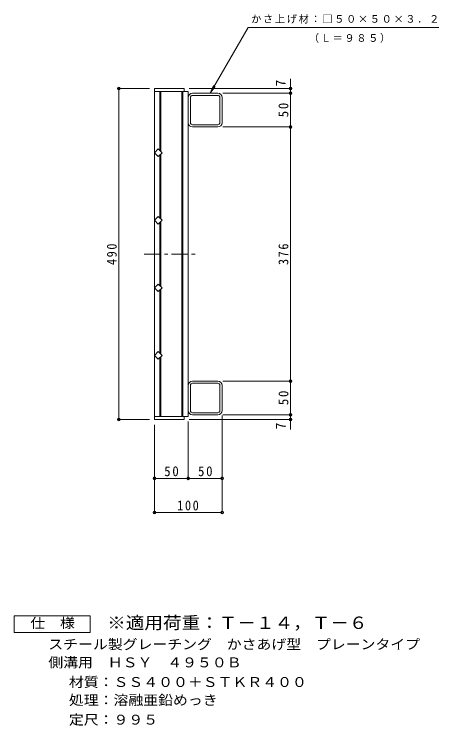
# Model space of a CAD drawing. Units: millimetres, scale not verified. Extents: x -811 to 871, y -678 to 625.
# Drawn here: x 243 to 871, y -521 to 532 of the extents above; entities that cross this region are included whole.
import ezdxf
from ezdxf.enums import TextEntityAlignment as Align

# ---------------------------------------------------------------- set-up
doc = ezdxf.new("R2010")
doc.units = ezdxf.units.MM
doc.header["$LTSCALE"] = 5
doc.header["$PDMODE"] = 32
doc.header["$PDSIZE"] = 4
doc.linetypes.add('CHAIN1', pattern=[8, 5, -1, 1, -1])
for name, color, linetype, lineweight in [('A-1_ピット', 2, 'Continuous', 9), ('A-2_蓋', 3, 'Continuous', 9), ('A-4_寸法', 7, 'Continuous', 9), ('F-4_F-4ﾚｲﾔ', 2, 'Continuous', 9)]:
    doc.layers.add(name, color=color, linetype=linetype, lineweight=lineweight)
doc.layers.add('F-5_F-5ﾚｲﾔ', color=3, linetype='Continuous')
doc.styles.add('ＭＳ ゴシック', font='')
doc.styles.get('ＭＳ ゴシック').set_extended_font_data('MS Gothic')

msp = doc.modelspace()

# ---------------------------------------------------------------- linework, layer by layer
at = {"layer": 'A-1_ピット'}
for p, q in [((543.6, 415.047), (506.4, 415.047)), ((543.6, 411.847), (506.4, 411.847)), ((500, 371.447), (500, 408.647)), ((503.2, 371.447), (503.2, 408.647)), ((546.8, 371.447), (546.8, 408.647)), ((550, 371.447), (550, 408.647)), ((506.4, 368.247), (543.6, 368.247)), ((543.6, 365.047), (506.4, 365.047)), ((500, -17.353), (500, -54.553)), ((503.2, -17.353), (503.2, -54.553)), ((543.6, -10.953), (506.4, -10.953)), ((506.4, -14.153), (543.6, -14.153)), ((546.8, -17.353), (546.8, -54.553)), ((550, -17.353), (550, -54.553)), ((543.6, -57.753), (506.4, -57.753)), ((543.6, -60.953), (506.4, -60.953))]:
    msp.add_line(p, q, dxfattribs=at)
for centre, radius, start, end in [((506.4, 408.647), 6.4, 90, 180), ((506.4, 408.647), 3.2, 90, 180), ((543.6, 408.647), 6.4, 0, 90), ((543.6, 408.647), 3.2, 0, 90), ((506.4, 371.447), 6.4, 180, 270), ((506.4, 371.447), 3.2, 180, 270), ((543.6, 371.447), 6.4, 270, 0), ((543.6, 371.447), 3.2, 270, 0), ((506.4, -17.353), 6.4, 90, 180), ((506.4, -17.353), 3.2, 90, 180), ((543.6, -17.353), 6.4, 0, 90), ((543.6, -17.353), 3.2, 0, 90), ((506.4, -54.553), 6.4, 180, 270), ((506.4, -54.553), 3.2, 180, 270), ((543.6, -54.553), 3.2, 270, 0), ((543.6, -54.553), 6.4, 270, 0)]:
    msp.add_arc(centre, radius, start, end, dxfattribs=at)
at = {"layer": 'A-2_蓋'}
for p, q in [((450, 422.047), (494, 422.047)), ((450, 422.047), (450, -67.953)), ((494, 422.047), (494, 417.547)), ((450, 417.547), (500, 417.547)), ((458, 417.547), (458, 330.361)), ((459.5, 417.547), (459.5, 328.861)), ((490.5, 417.547), (490.5, -63.453)), ((492, 417.547), (492, -63.453)), ((500, 417.547), (500, -63.453)), ((458, 323.734), (458, 230.361)), ((459.5, 325.234), (459.5, 228.861)), ((458, 223.734), (458, 130.361)), ((459.5, 225.234), (459.5, 128.861)), ((458, 123.734), (458, 30.361)), ((459.5, 125.234), (459.5, 28.861)), ((458, -63.453), (458, 23.734)), ((459.5, -63.453), (459.5, 25.234)), ((450, -63.453), (500, -63.453)), ((450, -67.953), (494, -67.953)), ((494, -67.953), (494, -63.453))]:
    msp.add_line(p, q, dxfattribs=at)
at = {"layer": 'A-2_蓋', "linetype": 'CHAIN1'}
msp.add_line((434.959, 177.047), (513.973, 177.047), dxfattribs=at)
at = {"layer": 'A-2_蓋'}
for points in [[(461.314, 327.047), (455.657, 321.39), (450, 327.047), (455.657, 332.704)], [(461.314, 227.047), (455.657, 221.39), (450, 227.047), (455.657, 232.704)], [(461.314, 127.047), (455.657, 121.39), (450, 127.047), (455.657, 132.704)], [(461.314, 27.047), (455.657, 32.704), (450, 27.047), (455.657, 21.391)]]:
    msp.add_lwpolyline(points, close=True, dxfattribs=at)
at = {"layer": 'A-4_寸法'}
for p, q in [((532.388, 415.047), (588.391, 512.047)), ((870.506, 512.047), (588.391, 512.047)), ((651.231, 415.047), (651.231, 436.382)), ((442.5, 422.047), (395.797, 422.047)), ((397.297, -67.953), (397.297, 422.047)), ((501.5, 422.047), (652.731, 422.047)), ((532.388, 415.047), (537.172, 426.596)), ((532.388, 415.047), (539.998, 424.964)), ((551.1, 415.047), (652.731, 415.047)), ((651.231, 365.047), (651.231, 415.047)), ((551.1, 365.047), (652.731, 365.047)), ((651.231, -10.953), (651.231, 365.047)), ((551.1, -10.953), (652.731, -10.953)), ((651.231, -60.953), (651.231, -10.953)), ((550, -62.053), (550, -207.02)), ((551.1, -60.953), (652.731, -60.953)), ((651.231, -82.372), (651.231, -60.953)), ((442.5, -67.953), (395.797, -67.953)), ((500, -70.953), (500, -156.379)), ((501.5, -67.953), (652.731, -67.953)), ((450, -75.453), (450, -207.02)), ((450, -154.879), (500, -154.879)), ((500, -154.879), (550, -154.879)), ((550, -162.379), (550, -156.379)), ((450, -205.52), (550, -205.52))]:
    msp.add_line(p, q, dxfattribs=at)
for p in [(397.297, 422.047), (651.231, 422.047), (651.231, 415.047), (651.231, 365.047), (651.231, -10.953), (651.231, -60.953), (397.297, -67.953), (651.231, -67.953), (450, -154.879), (500, -154.879), (550, -154.879), (450, -205.52), (550, -205.52)]:
    msp.add_point(p, dxfattribs=at)
at = {"layer": 'F-4_F-4ﾚｲﾔ'}
msp.add_lwpolyline([(242.527, -383.242), (242.527, -358.242), (355.027, -358.242), (355.027, -383.242)], close=True, dxfattribs=at)

# ---------------------------------------------------------------- texts
at = {"layer": 'A-4_寸法', "color": 2, "style": 'ＭＳ ゴシック'}
for p in [(648.231, 424.939), (648.231, -82.29)]:
    msp.add_text('7', height=14.66, rotation=90, dxfattribs=at).set_placement(p, align=Align.BOTTOM_LEFT)
at = {"layer": 'A-4_寸法', "char_height": 11, "attachment_point": 7, "style": 'ＭＳ ゴシック'}
for s, insert in [('\\T1.17;かさ上げ材：□５０×５０×３．２', (593.006, 518.121)), ('\\T1.17;（Ｌ＝９８５）', (678.406, 489.654))]:
    msp.add_mtext(s, dxfattribs=dict(at, insert=insert))
at = {"layer": 'A-4_寸法', "color": 2, "char_height": 14.66, "attachment_point": 7, "rotation": 90, "style": 'ＭＳ ゴシック'}
for s, insert in [('\\T1.27;\\W0.95;50', (648.231, 379.422)), ('\\T1.27;\\W0.9;490', (394.297, 160.797)), ('\\T1.27;\\W0.9;376', (648.231, 160.797)), ('\\T1.27;\\W0.95;50', (648.231, -46.578))]:
    msp.add_mtext(s, dxfattribs=dict(at, insert=insert))
at = {"layer": 'A-4_寸法', "color": 2, "char_height": 14.66, "attachment_point": 7, "style": 'ＭＳ ゴシック'}
for s, insert in [('\\T1.27;\\W0.95;50', (464.375, -151.879)), ('\\T1.27;\\W0.95;50', (514.375, -151.879)), ('\\T1.27;\\W0.9;100', (483.75, -202.52))]:
    msp.add_mtext(s, dxfattribs=dict(at, insert=insert))
at = {"layer": 'F-4_F-4ﾚｲﾔ', "style": 'ＭＳ ゴシック', "width": 1.1}
for s, p in [('仕\u3000様', (266.277, -380.742)), ('スチール製グレーチング\u3000かさあげ型\u3000プレーンタイプ', (292.941, -412.203)), ('側溝用\u3000ＨＳＹ\u3000４９５０Ｂ', (292.941, -438.991)), ('材質：ＳＳ４００＋ＳＴＫＲ４００', (323.428, -468.007)), ('処理：溶融亜鉛めっき', (323.428, -494.702)), ('定尺：９９５', (323.428, -523.718))]:
    msp.add_text(s, height=14.66, dxfattribs=at).set_placement(p, align=Align.BOTTOM_LEFT)
at = {"layer": 'F-5_F-5ﾚｲﾔ', "style": 'ＭＳ ゴシック', "width": 1.1}
msp.add_text('※適用荷重：Ｔ－１４，Ｔ－６', height=18.33, dxfattribs=at).set_placement((380.027, -383.242), align=Align.BOTTOM_LEFT)

doc.saveas('drawing.dxf')
